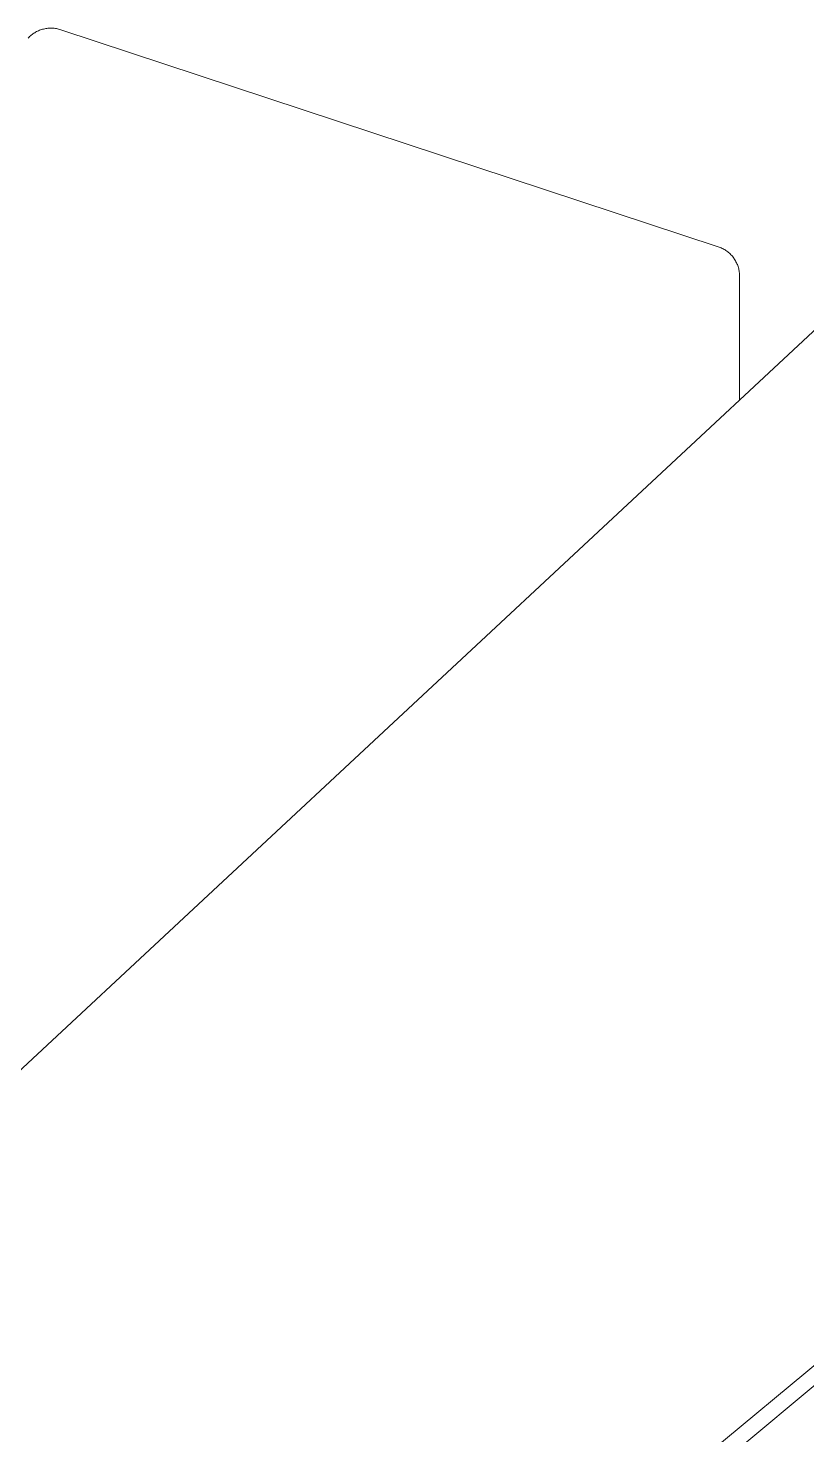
# Model space of a CAD drawing. Header units: millimetres. Extents: x -427 to 4679, y -324 to 2971.
# Drawn here: x 4334.3 to 4434.4, y 1354.9 to 1535.7 of the extents above; entities that cross this region are included whole.
import ezdxf

# ---------------------------------------------------------------- set-up
doc = ezdxf.new("R2010")
doc.units = ezdxf.units.MM
doc.layers.add('ZANO_R', color=7, linetype='Continuous', lineweight=0)

msp = doc.modelspace()

# ---------------------------------------------------------------- linework, layer by layer
at = {"layer": 'ZANO_R'}
for p, q in [((4334.93, 1534.93), (4335.04, 1535.01)), ((4335.04, 1535.01), (4335.16, 1535.08)), ((4335.16, 1535.08), (4335.28, 1535.15)), ((4335.28, 1535.15), (4335.4, 1535.22)), ((4335.4, 1535.22), (4335.52, 1535.28)), ((4335.52, 1535.28), (4335.65, 1535.33)), ((4335.65, 1535.33), (4335.78, 1535.39)), ((4335.78, 1535.39), (4335.91, 1535.44)), ((4335.91, 1535.44), (4336.04, 1535.48)), ((4336.04, 1535.48), (4336.17, 1535.52)), ((4336.17, 1535.52), (4336.31, 1535.55)), ((4336.31, 1535.55), (4336.44, 1535.58)), ((4336.44, 1535.58), (4336.58, 1535.61)), ((4336.58, 1535.61), (4336.72, 1535.63)), ((4336.72, 1535.63), (4336.85, 1535.65)), ((4336.85, 1535.65), (4336.99, 1535.66)), ((4336.99, 1535.66), (4337.13, 1535.66)), ((4337.13, 1535.66), (4337.27, 1535.66)), ((4337.27, 1535.66), (4337.41, 1535.66)), ((4337.41, 1535.66), (4337.55, 1535.65)), ((4337.55, 1535.65), (4337.68, 1535.64)), ((4337.68, 1535.64), (4337.82, 1535.62)), ((4337.82, 1535.62), (4337.96, 1535.6)), ((4337.96, 1535.6), (4338.09, 1535.57)), ((4338.09, 1535.57), (4338.23, 1535.54)), ((4338.23, 1535.54), (4338.36, 1535.5)), ((4338.36, 1535.5), (4338.5, 1535.46)), ((4338.5, 1535.46), (4423.02, 1507.57)), ((4334.31, 1534.39), (4334.4, 1534.48)), ((4334.4, 1534.48), (4334.5, 1534.58)), ((4334.5, 1534.58), (4334.6, 1534.67)), ((4334.6, 1534.67), (4334.71, 1534.76)), ((4334.71, 1534.76), (4334.82, 1534.84)), ((4334.82, 1534.84), (4334.93, 1534.93)), ((4423.02, 1507.57), (4423.15, 1507.53)), ((4423.15, 1507.53), (4423.28, 1507.48)), ((4423.28, 1507.48), (4423.41, 1507.42)), ((4423.41, 1507.42), (4423.53, 1507.36)), ((4423.53, 1507.36), (4423.66, 1507.3)), ((4423.66, 1507.3), (4423.78, 1507.23)), ((4423.78, 1507.23), (4423.9, 1507.16)), ((4423.9, 1507.16), (4424.01, 1507.08)), ((4424.01, 1507.08), (4424.13, 1507)), ((4424.13, 1507), (4424.24, 1506.92)), ((4424.24, 1506.92), (4424.35, 1506.83)), ((4424.35, 1506.83), (4424.45, 1506.74)), ((4424.45, 1506.74), (4424.55, 1506.64)), ((4424.55, 1506.64), (4424.65, 1506.54)), ((4424.65, 1506.54), (4424.75, 1506.44)), ((4424.75, 1506.44), (4424.84, 1506.34)), ((4424.84, 1506.34), (4424.92, 1506.23)), ((4424.92, 1506.23), (4425.01, 1506.12)), ((4425.01, 1506.12), (4425.09, 1506)), ((4425.09, 1506), (4425.16, 1505.89)), ((4425.16, 1505.89), (4425.23, 1505.77)), ((4425.23, 1505.77), (4425.3, 1505.64)), ((4425.3, 1505.64), (4425.36, 1505.52)), ((4425.36, 1505.52), (4425.42, 1505.39)), ((4425.42, 1505.39), (4425.48, 1505.27)), ((4425.48, 1505.27), (4425.53, 1505.14)), ((4425.53, 1505.14), (4425.57, 1505.01)), ((4425.57, 1505.01), (4425.61, 1504.87)), ((4425.61, 1504.87), (4425.65, 1504.74)), ((4425.65, 1504.74), (4425.68, 1504.6)), ((4425.68, 1504.6), (4425.71, 1504.47)), ((4425.71, 1504.47), (4425.73, 1504.33)), ((4425.73, 1504.33), (4425.74, 1504.19)), ((4425.74, 1504.19), (4425.76, 1504.05)), ((4425.76, 1504.05), (4425.76, 1503.91)), ((4425.76, 1503.91), (4425.77, 1503.77)), ((4425.77, 1503.77), (4425.77, 1487.9)), ((4205.48, 1282.78), (4438.48, 1499.74)), ((4525.13, 1438.38), (4272.79, 1228.76)), ((4277.38, 1229.57), (4522.25, 1433.65))]:
    msp.add_line(p, q, dxfattribs=at)

doc.saveas('drawing.dxf')
